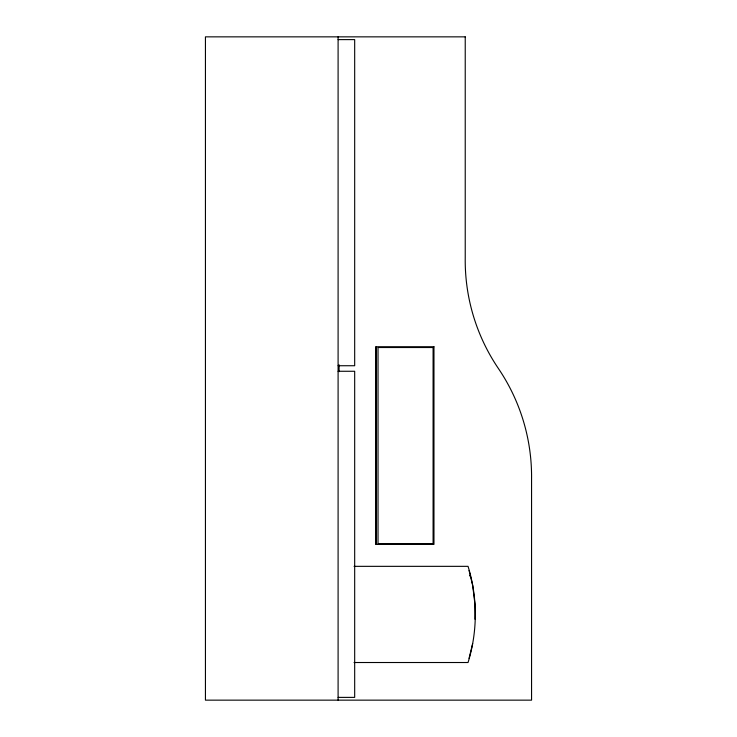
<?xml version="1.0" encoding="UTF-8"?>
<svg xmlns="http://www.w3.org/2000/svg" width="737" height="737" viewBox="0 0 737 737"><rect width="100%" height="100%" fill="white"/><g stroke="black" fill="none" stroke-linecap="round" stroke-linejoin="round"><path stroke-width="1.11" d="M469.054 658.371L472.675 643.558M338.099 39.614L354.681 39.614L354.681 365.736L338.099 365.736M338.099 371.264L354.681 371.264L354.681 697.386L338.099 697.386M354.046 566.338L468.041 566.338A163.107 163.107 0 0 1 468.041 662.517L354.046 662.517M469.478 575.818L470.353 575.818M469.054 570.484L472.675 585.298L475.006 604.672L475.006 619.218M376.146 346.758L376.146 544.367M339.084 364.833L339.084 371.669M338.099 36.85L338.099 700.15M465.231 36.85L205.439 36.85L205.439 700.15L531.561 700.15L531.561 479.05A192.707 192.707 0 0 0 498.396 368.5A192.707 192.707 0 0 1 465.231 257.95L465.231 36.85M433.964 346.758L375.741 346.758L375.741 544.367L433.964 544.367L433.964 346.758M433.089 347.523L378.026 347.523L378.026 543.749L433.089 543.749L433.089 347.523"/></g></svg>
